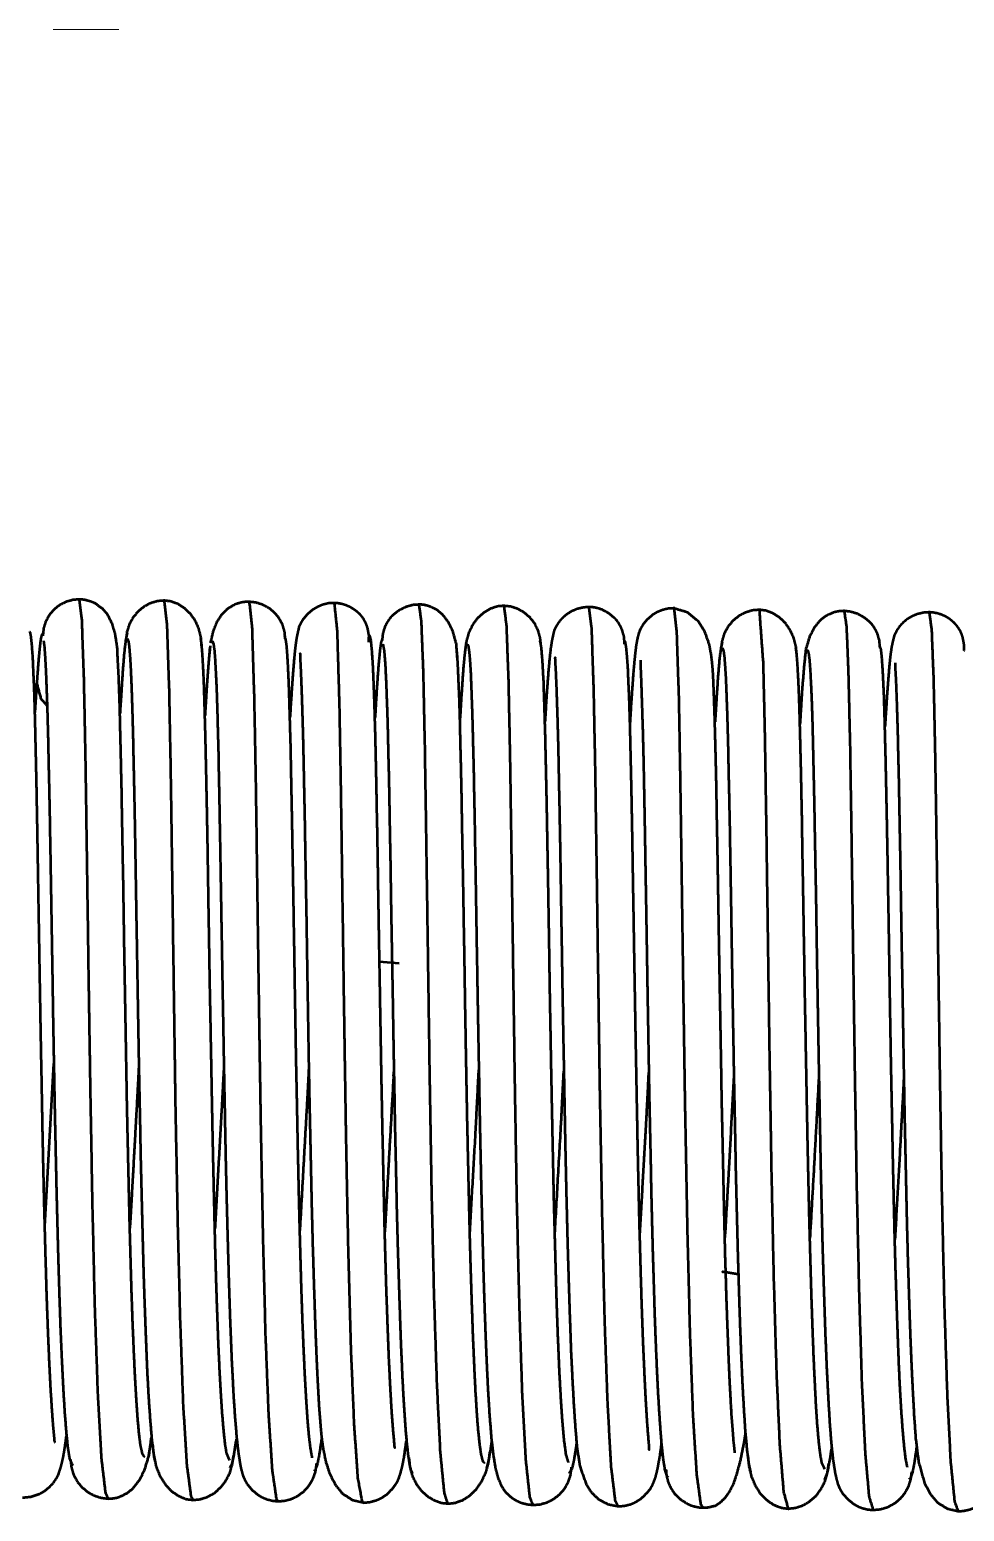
# Paper-space layout 'Layout1' of a CAD drawing. Header units: millimetres. Extents: x 0 to 420, y 0 to 297.
# Drawn here: x 204.38 to 212.08, y 237.53 to 249.72 of the extents above; entities that cross this region are included whole.
import ezdxf

# ---------------------------------------------------------------- set-up
doc = ezdxf.new("R2010")
doc.units = ezdxf.units.MM
doc.layers.add('170', color=7, linetype='Continuous', true_color=0xffffff)

psp = doc.layouts.get("Layout1")

# ---------------------------------------------------------------- linework, layer by layer
at = {"layer": '170', "color": 193, "linetype": 'Continuous', "lineweight": 13}
psp.add_line((204.576, 249.72), (205.118, 249.72), dxfattribs=at)
at = {"layer": '170', "color": 155, "linetype": 'Continuous', "lineweight": 50}
for p, q in [((205.863, 244.625), (205.86, 244.557)), ((204.442, 244.357), (204.426, 244.1)), ((207.425, 242.036), (207.261, 242.05)), ((204.508, 239.871), (204.582, 241.213)), ((205.36, 237.971), (205.386, 238.13))]:
    psp.add_line(p, q, dxfattribs=at)
for points, knots in [([(204.796, 245.032), (204.736, 245.027), (204.681, 245.011), (204.628, 244.984), (204.581, 244.947), (204.543, 244.901), (204.514, 244.849), (204.497, 244.792), (204.491, 244.731)], [0, 0, 0.125068, 0.246523, 0.370511, 0.496202, 0.62154, 0.746083, 0.870525, 1, 1]), ([(205.109, 244.521), (205.104, 244.642), (205.086, 244.753), (205.062, 244.832), (205.025, 244.906), (204.984, 244.955), (204.921, 244.999), (204.891, 245.012), (204.855, 245.023), (204.838, 245.027), (204.819, 245.03), (204.802, 245.031), (204.783, 245.031)], [0, 0, 0.177156, 0.341422, 0.462918, 0.583798, 0.677996, 0.789403, 0.837977, 0.892926, 0.918614, 0.945956, 0.972212, 1, 1]), ([(204.79, 245.032), (204.811, 244.86), (204.828, 244.369), (204.841, 243.713), (204.853, 242.893), (204.866, 241.969), (204.881, 241), (204.898, 240.052), (204.918, 239.192), (204.943, 238.484), (204.972, 237.967), (205.006, 237.681), (205.029, 237.632)], [0, 0, 0.023415, 0.089633, 0.178228, 0.288821, 0.413544, 0.544324, 0.672266, 0.788285, 0.883983, 0.953745, 0.992717, 1, 1]), ([(205.495, 245.022), (205.434, 245.017), (205.377, 245), (205.322, 244.971), (205.273, 244.93), (205.233, 244.881), (205.202, 244.824), (205.183, 244.762), (205.175, 244.694)], [0, 0, 0.12065, 0.239133, 0.360318, 0.485242, 0.610617, 0.737999, 0.865412, 1, 1]), ([(205.799, 244.646), (205.793, 244.722), (205.775, 244.792), (205.746, 244.857), (205.706, 244.913), (205.658, 244.959), (205.604, 244.994), (205.546, 245.015), (205.484, 245.022)], [0, 0, 0.141649, 0.274241, 0.405157, 0.531384, 0.654862, 0.772438, 0.885736, 1, 1]), ([(205.49, 245.022), (205.512, 244.83), (205.53, 244.29), (205.543, 243.612), (205.568, 241.843), (205.582, 240.873), (205.6, 239.932), (205.621, 239.087), (205.646, 238.4), (205.676, 237.91), (205.71, 237.653), (205.728, 237.621)], [0, 0, 0.026097, 0.098956, 0.190545, 0.429181, 0.560024, 0.686971, 0.800994, 0.893804, 0.96001, 0.995041, 1, 1]), ([(206.196, 245.012), (206.161, 245.011), (206.13, 245.007), (206.096, 244.998), (206.067, 244.987), (206.005, 244.949), (205.961, 244.905), (205.919, 244.838), (205.891, 244.765), (205.869, 244.672)], [0, 0, 0.067052, 0.127852, 0.194605, 0.254732, 0.39424, 0.513727, 0.665758, 0.816145, 1, 1]), ([(206.488, 244.704), (206.482, 244.765), (206.466, 244.822), (206.438, 244.875), (206.4, 244.922), (206.353, 244.96), (206.301, 244.988), (206.244, 245.006), (206.184, 245.012)], [0, 0, 0.1281, 0.25129, 0.375514, 0.500608, 0.626802, 0.751377, 0.873911, 1, 1]), ([(206.19, 245.012), (206.213, 244.803), (206.231, 244.208), (206.244, 243.508), (206.269, 241.716), (206.284, 240.747), (206.302, 239.814), (206.323, 238.984), (206.349, 238.319), (206.38, 237.856), (206.414, 237.628), (206.429, 237.61)], [0, 0, 0.028463, 0.108664, 0.203149, 0.444861, 0.575641, 0.701456, 0.813369, 0.903198, 0.965784, 0.996844, 1, 1]), ([(206.895, 245.002), (206.842, 244.999), (206.793, 244.987), (206.753, 244.97), (206.715, 244.948), (206.669, 244.91), (206.633, 244.866), (206.624, 244.852), (206.617, 244.84), (206.6, 244.806), (206.596, 244.787), (206.588, 244.752), (206.579, 244.709), (206.569, 244.637), (206.561, 244.555), (206.55, 244.423), (206.539, 244.267), (206.526, 244.063)], [0, 0, 0.047099, 0.092743, 0.131229, 0.169746, 0.223764, 0.273819, 0.288241, 0.301166, 0.334981, 0.351619, 0.384051, 0.423373, 0.487662, 0.561261, 0.678326, 0.817758, 1, 1]), ([(207.176, 244.681), (207.177, 244.733), (207.167, 244.79), (207.159, 244.816), (207.148, 244.842), (207.135, 244.866), (207.118, 244.891), (207.098, 244.913), (207.075, 244.934), (207.049, 244.952), (207.02, 244.969), (206.989, 244.983), (206.956, 244.993), (206.92, 245), (206.884, 245.002)], [0, 0, 0.10553, 0.224877, 0.279238, 0.337674, 0.393786, 0.454782, 0.514792, 0.57901, 0.643989, 0.711488, 0.781996, 0.851998, 0.926311, 1, 1]), ([(206.89, 245.002), (206.914, 244.773), (206.933, 244.123), (206.945, 243.402), (206.971, 241.589), (206.986, 240.621), (207.004, 239.697), (207.026, 238.884), (207.053, 238.241), (207.083, 237.805), (207.119, 237.608), (207.128, 237.599)], [0, 0, 0.031058, 0.118753, 0.216043, 0.460614, 0.591208, 0.715779, 0.82548, 0.912243, 0.971155, 0.998237, 1, 1]), ([(207.595, 244.989), (207.535, 244.985), (207.479, 244.969), (207.425, 244.942), (207.377, 244.906), (207.357, 244.885), (207.338, 244.861), (207.322, 244.836), (207.309, 244.81), (207.291, 244.754), (207.284, 244.693)], [0, 0, 0.126512, 0.249362, 0.374393, 0.500318, 0.562757, 0.62517, 0.687481, 0.749657, 0.873039, 1, 1]), ([(207.905, 244.542), (207.896, 244.664), (207.867, 244.771), (207.831, 244.844), (207.782, 244.907), (207.738, 244.944), (207.68, 244.972), (207.657, 244.98), (207.631, 244.986), (207.619, 244.987), (207.607, 244.989), (207.596, 244.989), (207.584, 244.99)], [0, 0, 0.198388, 0.379021, 0.511629, 0.64215, 0.735029, 0.839825, 0.879379, 0.923773, 0.942612, 0.962796, 0.980855, 1, 1]), ([(207.827, 237.591), (207.798, 237.678), (207.765, 238.016), (207.737, 238.577), (207.713, 239.321), (207.693, 240.204), (207.677, 241.163), (207.65, 243.035), (207.638, 243.824), (207.625, 244.44), (207.609, 244.848), (207.59, 244.989)], [0, 0, 0.012419, 0.058219, 0.13404, 0.234564, 0.353799, 0.483185, 0.735895, 0.842446, 0.925611, 0.980738, 1, 1]), ([(208.295, 244.979), (208.233, 244.974), (208.175, 244.954), (208.12, 244.921), (208.07, 244.876), (208.028, 244.819), (207.997, 244.754), (207.977, 244.683), (207.967, 244.604)], [0, 0, 0.112756, 0.224801, 0.341256, 0.464183, 0.590419, 0.722104, 0.856178, 1, 1]), ([(208.594, 244.646), (208.587, 244.713), (208.57, 244.775), (208.542, 244.832), (208.503, 244.882), (208.455, 244.923), (208.402, 244.954), (208.345, 244.972), (208.284, 244.979)], [0, 0, 0.133569, 0.260199, 0.387197, 0.512545, 0.637738, 0.759478, 0.878524, 1, 1]), ([(208.528, 237.58), (208.502, 237.644), (208.469, 237.952), (208.44, 238.488), (208.416, 239.212), (208.395, 240.082), (208.379, 241.035), (208.352, 242.92), (208.34, 243.727), (208.327, 244.366), (208.31, 244.822), (208.289, 244.979)], [0, 0, 0.009308, 0.051219, 0.123601, 0.221402, 0.338842, 0.467448, 0.721839, 0.830738, 0.917039, 0.978596, 1, 1]), ([(208.995, 244.969), (208.94, 244.965), (208.888, 244.952), (208.847, 244.935), (208.809, 244.912), (208.782, 244.89), (208.758, 244.867), (208.743, 244.848), (208.73, 244.83), (208.723, 244.818), (208.717, 244.808), (208.702, 244.778), (208.697, 244.76), (208.69, 244.727), (208.681, 244.687), (208.672, 244.625), (208.664, 244.554), (208.654, 244.444), (208.644, 244.316), (208.635, 244.186), (208.627, 244.042), (208.625, 244.022)], [0, 0, 0.049038, 0.096408, 0.135839, 0.174911, 0.205188, 0.2347, 0.256217, 0.27576, 0.287896, 0.298338, 0.328182, 0.344653, 0.37434, 0.410185, 0.465997, 0.529256, 0.626135, 0.739592, 0.854815, 0.982343, 1, 1]), ([(209.282, 244.664), (209.277, 244.725), (209.261, 244.781), (209.249, 244.808), (209.234, 244.834), (209.217, 244.858), (209.197, 244.88), (209.151, 244.917), (209.099, 244.946), (209.071, 244.956), (209.042, 244.963), (209.013, 244.968), (208.984, 244.969)], [0, 0, 0.127388, 0.25123, 0.313437, 0.375832, 0.438221, 0.500639, 0.625809, 0.751012, 0.813572, 0.875849, 0.937657, 1, 1]), ([(209.227, 237.569), (209.206, 237.613), (209.172, 237.892), (209.143, 238.402), (209.118, 239.106), (209.098, 239.962), (209.08, 240.908), (209.066, 241.877), (209.053, 242.804), (209.041, 243.627), (209.028, 244.289), (209.011, 244.793), (208.989, 244.969)], [0, 0, 0.006539, 0.044532, 0.113417, 0.208412, 0.323951, 0.45167, 0.582486, 0.707521, 0.818671, 0.908036, 0.97607, 1, 1]), ([(209.695, 244.959), (209.642, 244.956), (209.592, 244.944), (209.552, 244.928), (209.515, 244.906), (209.469, 244.868), (209.433, 244.824), (209.424, 244.81), (209.417, 244.798), (209.412, 244.79), (209.409, 244.783), (209.401, 244.762), (209.396, 244.747), (209.389, 244.72), (209.383, 244.692), (209.375, 244.646), (209.369, 244.595), (209.361, 244.519), (209.353, 244.43), (209.344, 244.305), (209.334, 244.162), (209.326, 244.022)], [0, 0, 0.047124, 0.092877, 0.131384, 0.16989, 0.223115, 0.273774, 0.288337, 0.300891, 0.309466, 0.31624, 0.335997, 0.350373, 0.374676, 0.400979, 0.441679, 0.487642, 0.55636, 0.63579, 0.747334, 0.874612, 1, 1]), ([(210.188, 238.008), (210.189, 238.014), (210.186, 238.049), (210.179, 238.111), (210.175, 238.166), (210.17, 238.231), (210.163, 238.32), (210.157, 238.42), (210.15, 238.551), (210.143, 238.695), (210.136, 238.869), (210.129, 239.058), (210.122, 239.249), (210.116, 239.451), (210.11, 239.646), (210.105, 239.849), (210.097, 240.217), (210.089, 240.599), (210.082, 240.91), (210.077, 241.225), (210.068, 241.731), (210.063, 242.015), (210.053, 242.61), (210.048, 242.913), (210.042, 243.233), (210.037, 243.529), (210.031, 243.784), (210.025, 244.013), (210.019, 244.196), (210.013, 244.354), (210.01, 244.42), (210.005, 244.486), (209.996, 244.571), (209.98, 244.658), (209.943, 244.764), (209.888, 244.852), (209.798, 244.925), (209.683, 244.959)], [0, 0, 0.000758, 0.005771, 0.014535, 0.022345, 0.03152, 0.044004, 0.058198, 0.076535, 0.096904, 0.121378, 0.147993, 0.174869, 0.203325, 0.230807, 0.259349, 0.311098, 0.36488, 0.408723, 0.453008, 0.524196, 0.564162, 0.647879, 0.690571, 0.735553, 0.777301, 0.81307, 0.845302, 0.87117, 0.893447, 0.902721, 0.911979, 0.923948, 0.936485, 0.952236, 0.966914, 0.983136, 1, 1]), ([(209.928, 237.558), (209.91, 237.586), (209.876, 237.836), (209.846, 238.319), (209.821, 239.001), (209.8, 239.842), (209.782, 240.781), (209.767, 241.751), (209.742, 243.525), (209.73, 244.21), (209.712, 244.76), (209.69, 244.959)], [0, 0, 0.004439, 0.038468, 0.103782, 0.195868, 0.309383, 0.436061, 0.566907, 0.806344, 0.898672, 0.972999, 1, 1]), ([(210.395, 244.946), (210.334, 244.941), (210.276, 244.924), (210.222, 244.896), (210.173, 244.856), (210.132, 244.807), (210.102, 244.75), (210.083, 244.689), (210.075, 244.623)], [0, 0, 0.121459, 0.240634, 0.362362, 0.487543, 0.612848, 0.739808, 0.866426, 1, 1]), ([(210.7, 244.564), (210.693, 244.642), (210.675, 244.713), (210.645, 244.779), (210.606, 244.836), (210.557, 244.883), (210.503, 244.917), (210.445, 244.939), (210.384, 244.947)], [0, 0, 0.142667, 0.275918, 0.407288, 0.53358, 0.65689, 0.773949, 0.886597, 1, 1]), ([(210.39, 244.946), (210.422, 244.501), (210.435, 243.927), (210.447, 243.171), (210.473, 241.326), (210.489, 240.36), (210.508, 239.456), (210.531, 238.678), (210.558, 238.074), (210.59, 237.686), (210.628, 237.549)], [0, 0, 0.060323, 0.137783, 0.239966, 0.489119, 0.61955, 0.741635, 0.846683, 0.928336, 0.980842, 1, 1]), ([(211.095, 244.936), (211.083, 244.936), (211.072, 244.936), (211.06, 244.935), (211.048, 244.934), (211.021, 244.929), (210.998, 244.923), (210.939, 244.896), (210.894, 244.862), (210.843, 244.8), (210.805, 244.727), (210.773, 244.62), (210.76, 244.496)], [0, 0, 0.019031, 0.036996, 0.05704, 0.075788, 0.11991, 0.159153, 0.263104, 0.355055, 0.484607, 0.616934, 0.798811, 1, 1]), ([(211.385, 244.631), (211.38, 244.692), (211.364, 244.748), (211.351, 244.775), (211.336, 244.801), (211.319, 244.825), (211.298, 244.847), (211.252, 244.884), (211.199, 244.913), (211.143, 244.93), (211.083, 244.937)], [0, 0, 0.126976, 0.250346, 0.312534, 0.374843, 0.43723, 0.499716, 0.625588, 0.750673, 0.873474, 1, 1]), ([(211.089, 244.936), (211.108, 244.809), (211.123, 244.433), (211.137, 243.835), (211.149, 243.059), (211.175, 241.198), (211.191, 240.236), (211.211, 239.343), (211.234, 238.585), (211.262, 238.005), (211.294, 237.646), (211.328, 237.539)], [0, 0, 0.017423, 0.06823, 0.148975, 0.253688, 0.504951, 0.634826, 0.755319, 0.857816, 0.936156, 0.984846, 1, 1]), ([(211.794, 244.926), (211.739, 244.922), (211.687, 244.909), (211.646, 244.892), (211.608, 244.869), (211.582, 244.847), (211.558, 244.824), (211.542, 244.805), (211.53, 244.787), (211.522, 244.776), (211.517, 244.765), (211.502, 244.734), (211.497, 244.717), (211.489, 244.684), (211.48, 244.643), (211.47, 244.576), (211.462, 244.499), (211.452, 244.378), (211.441, 244.234), (211.425, 243.982)], [0, 0, 0.049131, 0.096652, 0.136154, 0.175364, 0.205644, 0.235273, 0.25669, 0.276346, 0.288366, 0.298804, 0.329495, 0.345014, 0.375119, 0.412633, 0.472542, 0.541241, 0.648936, 0.776315, 1, 1]), ([(212.076, 244.609), (212.077, 244.659), (212.067, 244.715), (212.059, 244.741), (212.048, 244.767), (212.034, 244.791), (212.017, 244.815), (211.997, 244.837), (211.974, 244.858), (211.948, 244.877), (211.92, 244.893), (211.888, 244.907), (211.855, 244.917), (211.819, 244.924), (211.783, 244.926)], [0, 0, 0.103243, 0.22084, 0.27502, 0.333311, 0.389623, 0.450785, 0.511289, 0.575719, 0.641385, 0.709231, 0.780338, 0.850845, 0.925808, 1, 1]), ([(211.789, 244.926), (211.809, 244.781), (211.825, 244.361), (211.838, 243.739), (211.85, 242.946), (211.877, 241.07), (211.893, 240.113), (211.913, 239.233), (211.937, 238.494), (211.965, 237.939), (211.998, 237.608), (212.028, 237.528)], [0, 0, 0.019772, 0.076484, 0.160435, 0.267584, 0.520732, 0.649932, 0.768726, 0.868578, 0.943544, 0.988375, 1, 1]), ([(204.588, 238.097), (204.589, 238.099), (204.588, 238.119), (204.584, 238.16), (204.576, 238.244), (204.568, 238.356), (204.556, 238.54), (204.545, 238.763), (204.533, 239.045), (204.522, 239.363), (204.513, 239.676), (204.504, 240.01), (204.497, 240.319), (204.49, 240.638), (204.485, 240.921), (204.475, 241.451), (204.467, 241.923), (204.458, 242.454), (204.447, 243.116), (204.441, 243.457), (204.437, 243.643), (204.433, 243.817), (204.429, 243.993), (204.425, 244.152), (204.42, 244.307), (204.414, 244.44), (204.409, 244.56), (204.402, 244.653), (204.395, 244.723), (204.388, 244.76), (204.383, 244.765)], [0, 0, 0.000316, 0.003461, 0.009584, 0.022213, 0.039073, 0.066603, 0.100141, 0.142361, 0.190057, 0.236986, 0.286974, 0.333323, 0.38115, 0.423549, 0.502965, 0.573655, 0.653223, 0.752484, 0.803576, 0.831402, 0.857436, 0.8838, 0.907694, 0.930851, 0.95084, 0.968816, 0.982834, 0.993342, 0.998932, 1, 1]), ([(204.487, 244.749), (204.483, 244.743), (204.474, 244.709), (204.466, 244.645), (204.457, 244.553), (204.447, 244.423), (204.444, 244.385), (204.442, 244.345)], [0, 0, 0.017437, 0.105135, 0.262446, 0.487247, 0.806789, 0.900157, 1, 1]), ([(205.185, 244.751), (205.173, 244.698), (205.16, 244.585), (205.148, 244.437), (205.136, 244.247), (205.126, 244.094)], [0, 0, 0.083102, 0.254956, 0.4796, 0.768442, 1, 1]), ([(205.187, 244.709), (205.196, 244.686), (205.202, 244.644), (205.207, 244.58), (205.213, 244.494), (205.218, 244.385), (205.223, 244.252), (205.228, 244.097), (205.233, 243.917), (205.237, 243.715), (205.242, 243.489), (205.247, 243.246), (205.256, 242.701), (205.266, 242.096), (205.277, 241.447), (205.283, 241.111), (205.29, 240.777), (205.296, 240.44), (205.304, 240.112), (205.312, 239.789), (205.32, 239.482), (205.33, 239.189), (205.34, 238.921), (205.35, 238.674), (205.362, 238.458), (205.375, 238.27), (205.388, 238.118), (205.402, 238.004), (205.417, 237.93)], [0, 0, 0.003578, 0.009856, 0.019249, 0.032069, 0.048047, 0.067661, 0.090485, 0.117136, 0.146801, 0.18012, 0.215981, 0.296259, 0.385485, 0.481093, 0.530632, 0.579867, 0.62952, 0.677905, 0.725516, 0.770742, 0.813868, 0.85343, 0.889807, 0.921733, 0.949502, 0.971916, 0.988874, 1, 1]), ([(206.03, 237.947), (206.006, 238.001), (205.993, 238.079), (205.981, 238.19), (205.969, 238.332), (205.958, 238.502), (205.947, 238.698), (205.937, 238.919), (205.928, 239.162), (205.919, 239.427), (205.911, 239.708), (205.904, 240.005), (205.897, 240.313), (205.89, 240.63), (205.884, 240.95), (205.878, 241.275), (205.866, 241.917), (205.856, 242.533), (205.847, 243.103), (205.842, 243.365), (205.837, 243.61), (205.832, 243.834), (205.827, 244.035), (205.822, 244.212), (205.817, 244.364), (205.811, 244.49), (205.805, 244.59), (205.799, 244.663), (205.792, 244.711)], [0, 0, 0.008713, 0.020432, 0.03696, 0.057894, 0.083061, 0.112014, 0.14472, 0.18062, 0.219668, 0.26125, 0.305105, 0.350523, 0.397291, 0.444649, 0.492531, 0.587275, 0.678233, 0.762497, 0.801169, 0.837313, 0.870291, 0.900072, 0.926133, 0.94857, 0.967178, 0.982002, 0.992893, 1, 1]), ([(206.71, 237.968), (206.697, 238.04), (206.684, 238.143), (206.672, 238.278), (206.661, 238.443), (206.65, 238.634), (206.64, 238.851), (206.63, 239.092), (206.621, 239.354), (206.613, 239.635), (206.605, 239.931), (206.598, 240.239), (206.591, 240.557), (206.585, 240.88), (206.578, 241.206), (206.567, 241.854), (206.557, 242.478), (206.547, 243.058), (206.542, 243.324), (206.537, 243.574), (206.533, 243.801), (206.527, 244.007), (206.522, 244.188), (206.517, 244.343), (206.511, 244.473), (206.505, 244.577), (206.499, 244.653), (206.492, 244.703), (206.483, 244.727)], [0, 0, 0.010728, 0.026107, 0.046101, 0.07052, 0.098826, 0.131006, 0.166536, 0.205352, 0.246826, 0.290693, 0.336223, 0.383214, 0.430882, 0.479162, 0.57493, 0.667168, 0.752849, 0.792244, 0.829097, 0.862753, 0.893178, 0.919866, 0.942887, 0.962054, 0.977413, 0.988821, 0.996268, 1, 1]), ([(207.389, 238.051), (207.389, 238.051), (207.388, 238.064), (207.386, 238.089), (207.373, 238.233), (207.363, 238.374), (207.353, 238.548), (207.341, 238.795), (207.33, 239.081), (207.32, 239.365), (207.311, 239.673), (207.304, 239.944), (207.298, 240.227), (207.293, 240.457), (207.288, 240.692), (207.281, 241.048), (207.273, 241.507), (207.261, 242.2), (207.254, 242.62), (207.247, 243.072), (207.242, 243.31), (207.238, 243.534), (207.233, 243.764), (207.228, 243.973), (207.222, 244.175), (207.216, 244.348), (207.209, 244.502), (207.201, 244.618), (207.193, 244.699), (207.184, 244.733), (207.181, 244.734)], [0, 0, 0.000066, 0.002042, 0.005795, 0.027342, 0.048556, 0.074611, 0.11152, 0.15425, 0.196831, 0.242881, 0.283434, 0.32561, 0.360078, 0.395199, 0.448358, 0.516997, 0.62064, 0.683458, 0.75103, 0.786546, 0.820041, 0.854431, 0.885649, 0.915925, 0.941771, 0.964776, 0.982163, 0.994435, 0.999668, 1, 1]), ([(207.287, 244.713), (207.276, 244.68), (207.267, 244.619), (207.258, 244.527), (207.248, 244.404), (207.238, 244.254), (207.226, 244.057)], [0, 0, 0.05305, 0.146631, 0.286842, 0.47274, 0.701371, 1, 1]), ([(204.497, 244.692), (204.503, 244.647), (204.508, 244.582), (204.513, 244.495), (204.518, 244.387), (204.523, 244.255), (204.528, 244.103), (204.533, 243.925), (204.537, 243.729), (204.542, 243.509), (204.547, 243.272), (204.556, 242.742), (204.566, 242.154), (204.576, 241.521), (204.582, 241.192), (204.588, 240.864), (204.595, 240.533), (204.602, 240.209), (204.61, 239.889), (204.618, 239.583), (204.627, 239.29), (204.636, 239.018), (204.647, 238.766), (204.658, 238.543), (204.67, 238.345), (204.683, 238.181), (204.696, 238.05), (204.711, 237.96), (204.737, 237.904)], [0, 0, 0.006732, 0.016335, 0.029211, 0.045097, 0.064466, 0.086879, 0.112965, 0.141886, 0.17429, 0.209101, 0.286976, 0.3736, 0.466676, 0.51505, 0.563236, 0.611983, 0.659637, 0.706746, 0.751711, 0.79489, 0.834808, 0.871907, 0.904855, 0.933993, 0.9582, 0.977464, 0.99089, 1, 1]), ([(205.328, 237.977), (205.326, 237.978), (205.312, 238), (205.298, 238.06), (205.285, 238.156), (205.273, 238.286), (205.262, 238.446), (205.251, 238.636), (205.241, 238.85), (205.231, 239.089), (205.222, 239.348), (205.214, 239.627), (205.206, 239.919), (205.199, 240.225), (205.192, 240.538), (205.185, 240.857), (205.174, 241.497), (205.163, 242.122), (205.154, 242.711), (205.144, 243.247), (205.14, 243.49), (205.135, 243.716), (205.13, 243.92), (205.126, 244.103), (205.121, 244.263), (205.116, 244.4), (205.11, 244.513), (205.105, 244.604)], [0, 0, 0.000319, 0.004314, 0.013564, 0.028148, 0.047867, 0.072077, 0.100695, 0.132976, 0.169055, 0.208042, 0.250065, 0.29413, 0.340239, 0.387301, 0.435462, 0.531885, 0.625989, 0.714707, 0.79551, 0.832071, 0.866135, 0.896862, 0.92457, 0.948593, 0.969272, 0.986292, 1, 1]), ([(205.869, 244.649), (205.855, 244.511), (205.841, 244.316), (205.826, 244.077)], [0, 0, 0.241078, 0.581928, 1, 1]), ([(205.888, 244.686), (205.889, 244.686), (205.896, 244.665), (205.904, 244.608), (205.91, 244.523), (205.916, 244.409), (205.922, 244.279), (205.927, 244.125), (205.931, 243.964), (205.936, 243.786), (205.939, 243.611), (205.943, 243.423), (205.949, 243.083), (205.96, 242.432), (205.969, 241.907), (205.978, 241.398), (205.989, 240.801), (205.995, 240.483), (206.003, 240.128), (206.012, 239.786), (206.022, 239.421), (206.033, 239.084), (206.046, 238.77), (206.06, 238.494), (206.073, 238.298), (206.087, 238.131), (206.099, 238.023), (206.113, 237.93), (206.124, 237.874), (206.138, 237.825), (206.143, 237.811), (206.151, 237.793), (206.162, 237.772), (206.177, 237.747), (206.213, 237.705), (206.261, 237.664), (206.297, 237.643), (206.336, 237.627), (206.383, 237.615), (206.434, 237.61)], [0, 0, 0.000088, 0.003148, 0.011135, 0.02284, 0.038588, 0.056523, 0.077729, 0.099803, 0.124358, 0.148541, 0.174444, 0.221264, 0.310884, 0.383142, 0.453257, 0.535568, 0.579295, 0.628243, 0.675408, 0.725674, 0.772091, 0.815417, 0.853383, 0.880456, 0.903574, 0.918548, 0.931479, 0.939354, 0.946312, 0.94849, 0.951165, 0.954375, 0.958451, 0.966077, 0.974702, 0.980468, 0.986262, 0.993006, 1, 1]), ([(206.609, 244.585), (206.609, 244.585), (206.61, 244.578), (206.609, 244.567), (206.61, 244.54), (206.612, 244.502), (206.615, 244.441), (206.618, 244.365), (206.622, 244.259), (206.626, 244.135), (206.63, 244.002), (206.634, 243.855), (206.637, 243.71), (206.64, 243.555), (206.646, 243.274), (206.651, 242.97), (206.66, 242.468), (206.669, 241.9), (206.68, 241.231), (206.687, 240.853), (206.695, 240.481), (206.703, 240.102), (206.712, 239.739), (206.722, 239.412), (206.732, 239.106), (206.742, 238.839), (206.753, 238.601), (206.764, 238.401), (206.778, 238.22), (206.787, 238.126), (206.8, 238.035), (206.821, 237.936), (206.851, 237.842), (206.898, 237.749), (206.958, 237.674), (207.039, 237.622), (207.135, 237.599)], [0, 0, 0.000027, 0.001001, 0.002556, 0.00628, 0.011642, 0.02024, 0.030759, 0.045627, 0.062975, 0.081579, 0.10218, 0.12243, 0.144148, 0.183428, 0.22594, 0.296263, 0.375665, 0.469314, 0.522144, 0.574215, 0.627211, 0.678061, 0.723845, 0.766602, 0.803934, 0.837338, 0.86529, 0.890735, 0.903855, 0.916783, 0.930987, 0.944732, 0.959351, 0.972715, 0.986222, 1, 1]), ([(207.291, 244.663), (207.301, 244.611), (207.31, 244.502), (207.317, 244.36), (207.324, 244.174), (207.33, 243.982), (207.335, 243.763), (207.34, 243.56), (207.344, 243.342), (207.348, 243.104), (207.353, 242.854), (207.358, 242.512), (207.364, 242.171), (207.371, 241.787), (207.379, 241.289), (207.385, 240.986), (207.39, 240.685), (207.398, 240.337), (207.405, 239.998), (207.415, 239.627), (207.426, 239.28), (207.438, 238.922), (207.452, 238.607), (207.46, 238.455), (207.469, 238.318), (207.478, 238.191), (207.488, 238.082), (207.498, 237.988), (207.509, 237.917), (207.521, 237.867), (207.533, 237.843)], [0, 0, 0.007702, 0.02372, 0.04461, 0.071786, 0.099923, 0.132105, 0.161768, 0.193716, 0.228472, 0.265137, 0.315188, 0.365151, 0.421419, 0.4943, 0.538687, 0.582766, 0.633744, 0.683293, 0.737661, 0.788546, 0.840978, 0.887091, 0.90935, 0.929423, 0.948104, 0.964126, 0.977923, 0.988481, 0.99599, 1, 1]), ([(208.129, 237.924), (208.116, 237.939), (208.102, 237.991), (208.089, 238.08), (208.076, 238.204), (208.064, 238.361), (208.053, 238.547), (208.043, 238.76), (208.033, 238.995), (208.024, 239.255), (208.015, 239.531), (208.007, 239.824), (208, 240.129), (207.993, 240.445), (207.986, 240.764), (207.98, 241.089), (207.974, 241.41), (207.964, 242.041), (207.954, 242.637), (207.944, 243.18), (207.94, 243.428), (207.935, 243.655), (207.93, 243.864), (207.926, 244.05), (207.921, 244.214), (207.915, 244.353), (207.91, 244.469), (207.905, 244.56), (207.899, 244.629)], [0, 0, 0.002984, 0.011014, 0.024453, 0.043009, 0.06648, 0.094135, 0.125928, 0.161029, 0.199621, 0.240738, 0.284514, 0.329893, 0.37692, 0.424477, 0.472757, 0.520567, 0.614596, 0.703321, 0.784139, 0.821054, 0.854911, 0.886051, 0.9137, 0.938153, 0.958851, 0.976119, 0.989737, 1, 1]), ([(207.977, 244.673), (207.97, 244.629), (207.962, 244.565), (207.954, 244.476), (207.946, 244.367), (207.937, 244.233), (207.928, 244.08), (207.925, 244.043)], [0, 0, 0.070178, 0.173137, 0.313703, 0.487595, 0.698973, 0.941624, 1, 1]), ([(207.987, 244.662), (207.994, 244.649), (208.001, 244.603), (208.008, 244.525), (208.014, 244.425), (208.019, 244.298), (208.024, 244.157), (208.029, 243.995), (208.033, 243.828), (208.038, 243.645), (208.041, 243.465), (208.045, 243.275), (208.057, 242.558), (208.067, 241.954), (208.075, 241.5), (208.084, 241.009), (208.089, 240.722), (208.095, 240.437), (208.102, 240.117), (208.11, 239.807), (208.119, 239.472), (208.129, 239.16), (208.141, 238.842), (208.154, 238.559), (208.168, 238.328), (208.184, 238.129), (208.199, 237.995), (208.218, 237.879), (208.238, 237.806), (208.267, 237.737), (208.297, 237.69), (208.35, 237.641), (208.385, 237.619), (208.427, 237.599), (208.477, 237.586), (208.534, 237.58)], [0, 0, 0.002041, 0.008409, 0.01916, 0.032999, 0.050503, 0.069877, 0.092224, 0.115246, 0.140435, 0.165125, 0.191316, 0.290026, 0.373083, 0.435675, 0.503168, 0.542797, 0.581922, 0.626055, 0.668752, 0.714793, 0.757783, 0.801622, 0.840529, 0.872392, 0.899877, 0.91842, 0.934574, 0.945013, 0.955399, 0.962974, 0.972934, 0.978653, 0.985036, 0.99211, 1, 1]), ([(208.82, 237.929), (208.801, 237.989), (208.784, 238.113), (208.769, 238.281), (208.755, 238.498), (208.743, 238.729), (208.732, 238.993), (208.723, 239.25), (208.715, 239.528), (208.708, 239.783), (208.701, 240.05), (208.696, 240.282), (208.691, 240.52), (208.687, 240.715), (208.68, 241.069), (208.674, 241.4), (208.667, 241.794), (208.66, 242.267), (208.651, 242.8), (208.646, 243.071), (208.641, 243.363), (208.635, 243.634), (208.629, 243.907), (208.622, 244.144), (208.615, 244.36), (208.606, 244.523), (208.596, 244.639), (208.586, 244.69)], [0, 0, 0.009238, 0.027672, 0.052617, 0.08474, 0.118942, 0.157941, 0.195943, 0.23705, 0.274799, 0.314224, 0.348532, 0.383603, 0.412515, 0.464693, 0.513707, 0.57194, 0.641778, 0.720562, 0.760571, 0.803748, 0.843683, 0.884115, 0.919158, 0.951065, 0.975144, 0.992399, 1, 1]), ([(209.483, 238.034), (209.483, 238.034), (209.485, 238.05), (209.475, 238.168), (209.467, 238.278), (209.456, 238.459), (209.445, 238.68), (209.433, 238.956), (209.422, 239.268), (209.413, 239.576), (209.404, 239.905), (209.397, 240.211), (209.39, 240.528), (209.385, 240.809), (209.375, 241.337), (209.367, 241.809), (209.363, 242.035), (209.353, 242.638), (209.347, 243.006), (209.341, 243.349), (209.337, 243.537), (209.333, 243.713), (209.329, 243.893), (209.325, 244.056), (209.32, 244.214), (209.314, 244.349), (209.309, 244.472), (209.302, 244.567), (209.295, 244.64), (209.288, 244.68), (209.282, 244.688)], [0, 0, 0.000058, 0.002442, 0.020214, 0.036837, 0.064065, 0.097237, 0.138737, 0.185635, 0.231875, 0.281265, 0.327265, 0.374762, 0.417025, 0.496343, 0.567188, 0.601152, 0.691582, 0.746852, 0.79839, 0.826594, 0.853094, 0.880039, 0.904537, 0.928216, 0.94863, 0.966999, 0.981384, 0.992341, 0.998477, 1, 1]), ([(210.085, 244.678), (210.075, 244.639), (210.063, 244.549), (210.05, 244.401), (210.037, 244.2), (210.026, 244.025)], [0, 0, 0.061607, 0.199327, 0.426569, 0.73313, 1, 1]), ([(210.086, 244.634), (210.096, 244.607), (210.102, 244.563), (210.107, 244.497), (210.113, 244.408), (210.118, 244.296), (210.123, 244.159), (210.128, 244), (210.133, 243.815), (210.137, 243.611), (210.142, 243.383), (210.147, 243.138), (210.156, 242.591), (210.166, 241.983), (210.177, 241.332), (210.183, 240.996), (210.19, 240.661), (210.196, 240.325), (210.204, 239.998), (210.212, 239.678), (210.221, 239.374), (210.23, 239.085), (210.24, 238.819), (210.251, 238.575), (210.263, 238.361), (210.275, 238.176), (210.289, 238.028), (210.303, 237.919), (210.318, 237.853)], [0, 0, 0.004156, 0.010754, 0.020461, 0.033641, 0.050077, 0.07031, 0.093752, 0.12097, 0.151061, 0.18468, 0.220774, 0.301342, 0.390861, 0.48676, 0.536333, 0.585563, 0.635078, 0.683246, 0.730485, 0.775219, 0.817886, 0.857006, 0.89302, 0.924626, 0.951938, 0.973753, 0.989894, 1, 1]), ([(210.93, 237.876), (210.907, 237.921), (210.894, 237.994), (210.881, 238.1), (210.869, 238.238), (210.858, 238.406), (210.848, 238.6), (210.838, 238.819), (210.829, 239.059), (210.82, 239.321), (210.812, 239.599), (210.804, 239.893), (210.797, 240.199), (210.79, 240.515), (210.784, 240.835), (210.778, 241.16), (210.766, 241.803), (210.756, 242.421), (210.746, 242.994), (210.742, 243.258), (210.737, 243.504), (210.732, 243.73), (210.727, 243.936), (210.722, 244.116), (210.717, 244.273), (210.711, 244.402), (210.705, 244.506), (210.699, 244.582), (210.692, 244.632)], [0, 0, 0.007533, 0.018446, 0.034242, 0.054675, 0.079494, 0.108192, 0.140599, 0.176149, 0.214822, 0.255968, 0.299494, 0.344713, 0.391375, 0.438756, 0.48669, 0.58179, 0.673184, 0.757826, 0.796762, 0.833208, 0.866613, 0.89697, 0.923725, 0.946872, 0.966021, 0.981276, 0.992564, 1, 1]), ([(210.769, 244.585), (210.756, 244.454), (210.741, 244.264), (210.725, 244.001)], [0, 0, 0.224687, 0.550036, 1, 1]), ([(210.787, 244.612), (210.789, 244.612), (210.796, 244.587), (210.804, 244.527), (210.81, 244.439), (210.816, 244.322), (210.822, 244.188), (210.827, 244.029), (210.831, 243.865), (210.835, 243.683), (210.839, 243.505), (210.843, 243.315), (210.849, 242.973), (210.856, 242.606), (210.865, 242.026), (210.873, 241.56), (210.883, 241.01), (210.889, 240.69), (210.895, 240.375), (210.903, 240.024), (210.911, 239.686), (210.922, 239.328), (210.933, 238.997), (210.946, 238.687), (210.96, 238.415), (210.972, 238.22), (210.986, 238.054), (210.998, 237.946), (211.012, 237.855), (211.024, 237.8), (211.037, 237.752), (211.043, 237.738), (211.05, 237.72), (211.061, 237.7), (211.077, 237.675), (211.113, 237.633), (211.161, 237.593), (211.197, 237.571), (211.235, 237.555), (211.283, 237.543), (211.334, 237.539)], [0, 0, 0.000232, 0.003772, 0.012176, 0.024258, 0.040467, 0.058952, 0.080756, 0.103409, 0.128459, 0.15298, 0.179149, 0.226245, 0.276912, 0.356833, 0.421006, 0.496765, 0.540784, 0.584209, 0.632606, 0.679142, 0.728547, 0.774127, 0.816847, 0.854426, 0.881305, 0.904274, 0.919139, 0.931885, 0.939632, 0.946436, 0.948584, 0.951227, 0.954416, 0.958483, 0.966085, 0.974707, 0.980465, 0.986258, 0.993003, 1, 1]), ([(211.611, 237.89), (211.597, 237.955), (211.585, 238.054), (211.573, 238.185), (211.561, 238.347), (211.55, 238.536), (211.54, 238.751), (211.531, 238.989), (211.522, 239.248), (211.513, 239.525), (211.505, 239.819), (211.498, 240.126), (211.491, 240.443), (211.485, 240.765), (211.478, 241.091), (211.467, 241.741), (211.457, 242.366), (211.447, 242.948), (211.442, 243.216), (211.437, 243.467), (211.432, 243.697), (211.427, 243.907), (211.422, 244.092), (211.417, 244.252), (211.411, 244.385), (211.405, 244.491), (211.399, 244.57), (211.393, 244.623), (211.382, 244.651)], [0, 0, 0.009854, 0.024529, 0.044007, 0.068027, 0.096023, 0.127846, 0.162938, 0.201289, 0.24225, 0.285708, 0.330969, 0.377779, 0.425391, 0.473646, 0.569595, 0.662064, 0.747967, 0.78756, 0.824673, 0.858727, 0.889705, 0.917031, 0.940699, 0.960344, 0.976071, 0.987808, 0.995619, 1, 1]), ([(208.709, 244.554), (208.709, 244.554), (208.708, 244.548), (208.709, 244.533), (208.71, 244.502), (208.713, 244.458), (208.716, 244.386), (208.72, 244.296), (208.724, 244.168), (208.729, 244.018), (208.733, 243.857), (208.737, 243.68), (208.74, 243.508), (208.744, 243.326), (208.75, 243.006), (208.758, 242.487), (208.764, 242.131), (208.77, 241.756), (208.78, 241.219), (208.786, 240.883), (208.793, 240.509), (208.801, 240.144), (208.81, 239.778), (208.82, 239.431), (208.83, 239.123), (208.84, 238.839), (208.852, 238.594), (208.864, 238.379), (208.876, 238.204), (208.89, 238.045), (208.914, 237.894), (208.965, 237.751), (209.01, 237.682), (209.068, 237.626), (209.143, 237.587), (209.233, 237.569)], [0, 0, 0.000017, 0.000882, 0.002908, 0.007322, 0.013425, 0.023522, 0.036053, 0.053944, 0.074922, 0.097385, 0.122204, 0.14617, 0.171712, 0.216325, 0.288925, 0.338693, 0.391133, 0.466053, 0.513023, 0.565273, 0.616279, 0.667543, 0.716069, 0.759102, 0.798712, 0.832991, 0.863124, 0.887676, 0.909891, 0.931283, 0.952584, 0.96402, 0.975342, 0.987139, 1, 1]), ([(209.412, 244.532), (209.411, 244.521), (209.412, 244.484), (209.415, 244.423), (209.419, 244.309), (209.424, 244.16), (209.427, 244.055), (209.431, 243.938), (209.434, 243.814), (209.437, 243.681), (209.442, 243.426), (209.447, 243.147), (209.451, 242.903), (209.459, 242.442), (209.465, 242.065), (209.472, 241.637), (209.483, 240.997), (209.491, 240.621), (209.496, 240.391), (209.5, 240.166), (209.506, 239.918), (209.512, 239.677), (209.52, 239.421), (209.527, 239.179), (209.536, 238.93), (209.546, 238.702), (209.557, 238.478), (209.569, 238.284), (209.582, 238.107), (209.596, 237.97), (209.612, 237.868), (209.629, 237.816), (209.639, 237.81)], [0, 0, 0.001586, 0.00715, 0.016076, 0.033106, 0.05525, 0.070889, 0.088193, 0.106561, 0.126325, 0.164268, 0.205728, 0.241925, 0.310319, 0.3664, 0.429871, 0.524907, 0.580835, 0.614898, 0.648376, 0.685216, 0.720925, 0.758995, 0.795033, 0.832022, 0.865881, 0.899096, 0.928029, 0.9543, 0.974834, 0.990122, 0.998213, 1, 1]), ([(211.509, 244.51), (211.509, 244.509), (211.509, 244.502), (211.508, 244.491), (211.509, 244.464), (211.512, 244.426), (211.515, 244.363), (211.518, 244.287), (211.522, 244.178), (211.526, 244.05), (211.53, 243.913), (211.533, 243.761), (211.537, 243.613), (211.54, 243.455), (211.545, 243.17), (211.551, 242.862), (211.559, 242.357), (211.569, 241.788), (211.58, 241.117), (211.587, 240.739), (211.595, 240.367), (211.603, 239.99), (211.612, 239.628), (211.622, 239.304), (211.632, 239.003), (211.643, 238.739), (211.654, 238.502), (211.665, 238.306), (211.678, 238.126), (211.702, 237.935), (211.751, 237.76), (211.798, 237.671), (211.858, 237.6), (211.938, 237.55), (212.033, 237.528)], [0, 0, 0.000029, 0.001007, 0.00258, 0.006337, 0.011766, 0.020492, 0.03122, 0.046456, 0.064309, 0.083522, 0.10475, 0.125517, 0.14771, 0.18759, 0.230677, 0.301361, 0.380987, 0.474881, 0.527739, 0.579799, 0.632637, 0.683202, 0.728549, 0.770794, 0.807784, 0.840858, 0.868452, 0.893723, 0.920644, 0.946081, 0.960097, 0.973096, 0.986337, 1, 1]), ([(204.526, 244.157), (204.478, 244.213), (204.442, 244.345)], [0, 0, 0.350104, 1, 1]), ([(205.282, 241.202), (205.263, 240.842), (205.208, 239.859)], [0, 0, 0.267977, 1, 1]), ([(205.982, 241.19), (205.968, 240.929), (205.908, 239.851)], [0, 0, 0.194596, 1, 1]), ([(206.681, 241.177), (206.673, 241.016), (206.607, 239.839)], [0, 0, 0.120221, 1, 1]), ([(207.381, 241.169), (207.378, 241.103), (207.307, 239.829)], [0, 0, 0.048925, 1, 1]), ([(208.007, 239.817), (208.054, 240.631), (208.081, 241.16)], [0, 0, 0.606394, 1, 1]), ([(208.707, 239.81), (208.759, 240.717), (208.781, 241.15)], [0, 0, 0.677301, 1, 1]), ([(209.407, 239.795), (209.464, 240.803), (209.481, 241.139)], [0, 0, 0.750274, 1, 1]), ([(210.181, 241.129), (210.139, 240.339), (210.107, 239.782)], [0, 0, 0.586535, 1, 1]), ([(210.881, 241.116), (210.844, 240.423), (210.807, 239.776)], [0, 0, 0.517284, 1, 1]), ([(211.581, 241.104), (211.549, 240.507), (211.507, 239.765)], [0, 0, 0.445548, 1, 1]), ([(210.219, 239.478), (210.089, 239.498), (210.089, 239.498)], [0, 0, 0.999686, 1, 1]), ([(204.323, 237.641), (204.394, 237.648), (204.459, 237.669), (204.505, 237.695), (204.546, 237.728), (204.572, 237.755), (204.592, 237.782), (204.616, 237.821), (204.626, 237.849), (204.64, 237.893), (204.652, 237.94), (204.664, 237.998), (204.674, 238.062), (204.686, 238.148)], [0, 0, 0.103012, 0.199751, 0.276468, 0.351536, 0.405826, 0.453398, 0.518735, 0.562029, 0.627559, 0.697355, 0.781963, 0.876123, 1, 1]), ([(205.023, 237.632), (205.048, 237.633), (205.071, 237.635), (205.099, 237.64), (205.123, 237.647), (205.184, 237.677), (205.232, 237.715), (205.287, 237.785), (205.329, 237.867), (205.366, 237.99), (205.385, 238.132)], [0, 0, 0.03689, 0.070048, 0.111773, 0.148348, 0.247201, 0.337782, 0.467554, 0.603093, 0.790736, 1, 1]), ([(206.033, 237.889), (206.048, 237.915), (206.063, 237.975), (206.086, 238.122)], [0, 0, 0.126841, 0.383873, 1, 1]), ([(206.726, 237.862), (206.737, 237.869), (206.753, 237.912), (206.769, 237.992), (206.788, 238.119)], [0, 0, 0.047946, 0.217548, 0.520306, 1, 1]), ([(209.922, 237.558), (209.942, 237.558), (209.96, 237.559), (210.032, 237.575), (210.072, 237.603), (210.109, 237.639), (210.141, 237.682), (210.177, 237.75), (210.205, 237.831), (210.236, 237.945), (210.263, 238.078), (210.278, 238.168)], [0, 0, 0.025656, 0.049362, 0.144132, 0.207359, 0.274337, 0.344531, 0.443255, 0.553555, 0.707191, 0.882391, 1, 1]), ([(205.395, 238.072), (205.405, 237.978), (205.425, 237.893), (205.457, 237.815), (205.5, 237.748), (205.551, 237.693), (205.609, 237.654), (205.67, 237.629), (205.735, 237.621)], [0, 0, 0.151588, 0.291867, 0.427662, 0.555169, 0.676394, 0.788681, 0.89466, 1, 1]), ([(207.122, 237.599), (207.183, 237.604), (207.238, 237.619), (207.282, 237.639), (207.322, 237.666), (207.369, 237.712), (207.401, 237.755), (207.414, 237.779), (207.422, 237.798), (207.431, 237.825), (207.44, 237.854), (207.454, 237.91), (207.466, 237.974), (207.485, 238.105)], [0, 0, 0.0872, 0.170023, 0.239207, 0.307356, 0.402361, 0.479229, 0.519481, 0.549007, 0.590022, 0.632496, 0.716493, 0.809866, 1, 1]), ([(207.823, 237.591), (207.887, 237.598), (207.949, 237.62), (208.007, 237.658), (208.06, 237.709), (208.104, 237.773), (208.139, 237.847), (208.161, 237.927), (208.173, 238.017)], [0, 0, 0.10763, 0.215717, 0.329652, 0.451717, 0.578889, 0.713365, 0.851326, 1, 1]), ([(208.147, 237.885), (208.162, 237.941), (208.178, 238.031), (208.187, 238.094)], [0, 0, 0.275816, 0.701837, 1, 1]), ([(208.827, 237.842), (208.852, 237.884), (208.868, 237.958), (208.885, 238.067), (208.887, 238.085)], [0, 0, 0.19185, 0.491141, 0.930399, 1, 1]), ([(209.222, 237.569), (209.279, 237.573), (209.332, 237.586), (209.374, 237.605), (209.412, 237.629), (209.46, 237.673), (209.495, 237.715), (209.508, 237.738), (209.517, 237.757), (209.526, 237.78), (209.534, 237.801), (209.547, 237.848), (209.558, 237.901), (209.573, 237.985), (209.586, 238.082), (209.586, 238.082)], [0, 0, 0.080821, 0.158275, 0.223302, 0.288133, 0.380448, 0.45784, 0.496199, 0.525053, 0.560862, 0.593334, 0.662212, 0.739357, 0.85999, 0.999289, 1, 1]), ([(210.93, 237.791), (210.952, 237.845), (210.975, 237.965), (210.985, 238.042)], [0, 0, 0.227417, 0.697999, 1, 1]), ([(211.625, 237.793), (211.638, 237.802), (211.654, 237.848), (211.67, 237.931), (211.688, 238.057)], [0, 0, 0.057986, 0.233679, 0.537444, 1, 1]), ([(212.022, 237.528), (212.076, 237.532), (212.128, 237.544), (212.169, 237.561), (212.207, 237.584), (212.256, 237.627), (212.291, 237.669), (212.306, 237.694), (212.316, 237.714), (212.325, 237.736), (212.332, 237.757), (212.351, 237.828), (212.367, 237.913), (212.393, 238.095)], [0, 0, 0.072483, 0.141817, 0.200915, 0.259426, 0.345637, 0.41832, 0.456405, 0.485493, 0.517449, 0.546466, 0.643449, 0.757797, 1, 1]), ([(204.719, 237.955), (204.726, 237.89), (204.744, 237.831), (204.773, 237.775), (204.812, 237.727), (204.861, 237.686), (204.915, 237.657), (204.973, 237.639), (205.034, 237.632)], [0, 0, 0.130526, 0.255106, 0.380653, 0.505791, 0.631626, 0.754878, 0.876014, 1, 1]), ([(205.722, 237.621), (205.786, 237.627), (205.846, 237.646), (205.903, 237.678), (205.954, 237.723), (205.997, 237.778), (206.03, 237.841), (206.051, 237.911), (206.062, 237.987)], [0, 0, 0.115814, 0.230405, 0.348899, 0.472717, 0.598735, 0.728879, 0.860185, 1, 1]), ([(206.423, 237.61), (206.48, 237.615), (206.534, 237.628), (206.589, 237.654), (206.637, 237.689), (206.681, 237.737), (206.714, 237.791), (206.737, 237.855), (206.747, 237.924)], [0, 0, 0.115144, 0.225428, 0.346579, 0.467251, 0.596534, 0.723876, 0.859376, 1, 1]), ([(207.505, 237.97), (207.513, 237.893), (207.532, 237.822), (207.564, 237.757), (207.605, 237.7), (207.655, 237.654), (207.711, 237.62), (207.77, 237.598), (207.834, 237.591)], [0, 0, 0.140768, 0.27269, 0.403127, 0.529073, 0.65268, 0.770673, 0.884815, 1, 1]), ([(208.522, 237.58), (208.584, 237.585), (208.642, 237.601), (208.697, 237.629), (208.746, 237.667), (208.787, 237.714), (208.817, 237.768), (208.837, 237.826), (208.845, 237.89)], [0, 0, 0.124643, 0.246232, 0.369917, 0.495881, 0.621009, 0.746221, 0.870278, 1, 1]), ([(209.622, 237.873), (209.626, 237.822), (209.638, 237.774), (209.661, 237.721), (209.693, 237.673), (209.74, 237.627), (209.794, 237.592), (209.827, 237.577), (209.86, 237.567), (209.897, 237.56), (209.934, 237.558)], [0, 0, 0.104202, 0.204427, 0.322242, 0.438744, 0.572887, 0.704831, 0.777394, 0.849075, 0.924329, 1, 1]), ([(210.296, 237.986), (210.305, 237.896), (210.325, 237.814), (210.357, 237.739), (210.399, 237.674), (210.451, 237.621), (210.508, 237.582), (210.569, 237.558), (210.634, 237.549)], [0, 0, 0.149705, 0.288354, 0.423007, 0.550005, 0.671651, 0.785065, 0.892762, 1, 1]), ([(210.622, 237.55), (210.686, 237.556), (210.746, 237.575), (210.803, 237.608), (210.855, 237.653), (210.898, 237.709), (210.931, 237.773), (210.952, 237.843), (210.963, 237.921)], [0, 0, 0.115065, 0.229121, 0.347135, 0.470795, 0.59683, 0.727414, 0.859289, 1, 1]), ([(211.322, 237.539), (211.389, 237.545), (211.451, 237.564), (211.506, 237.594), (211.555, 237.635), (211.593, 237.683), (211.621, 237.737), (211.639, 237.793), (211.646, 237.852)], [0, 0, 0.134689, 0.263844, 0.391177, 0.519044, 0.641832, 0.763286, 0.88003, 1, 1])]:
    psp.add_open_spline(points, degree=1, knots=knots, dxfattribs=at)

doc.saveas('drawing.dxf')
